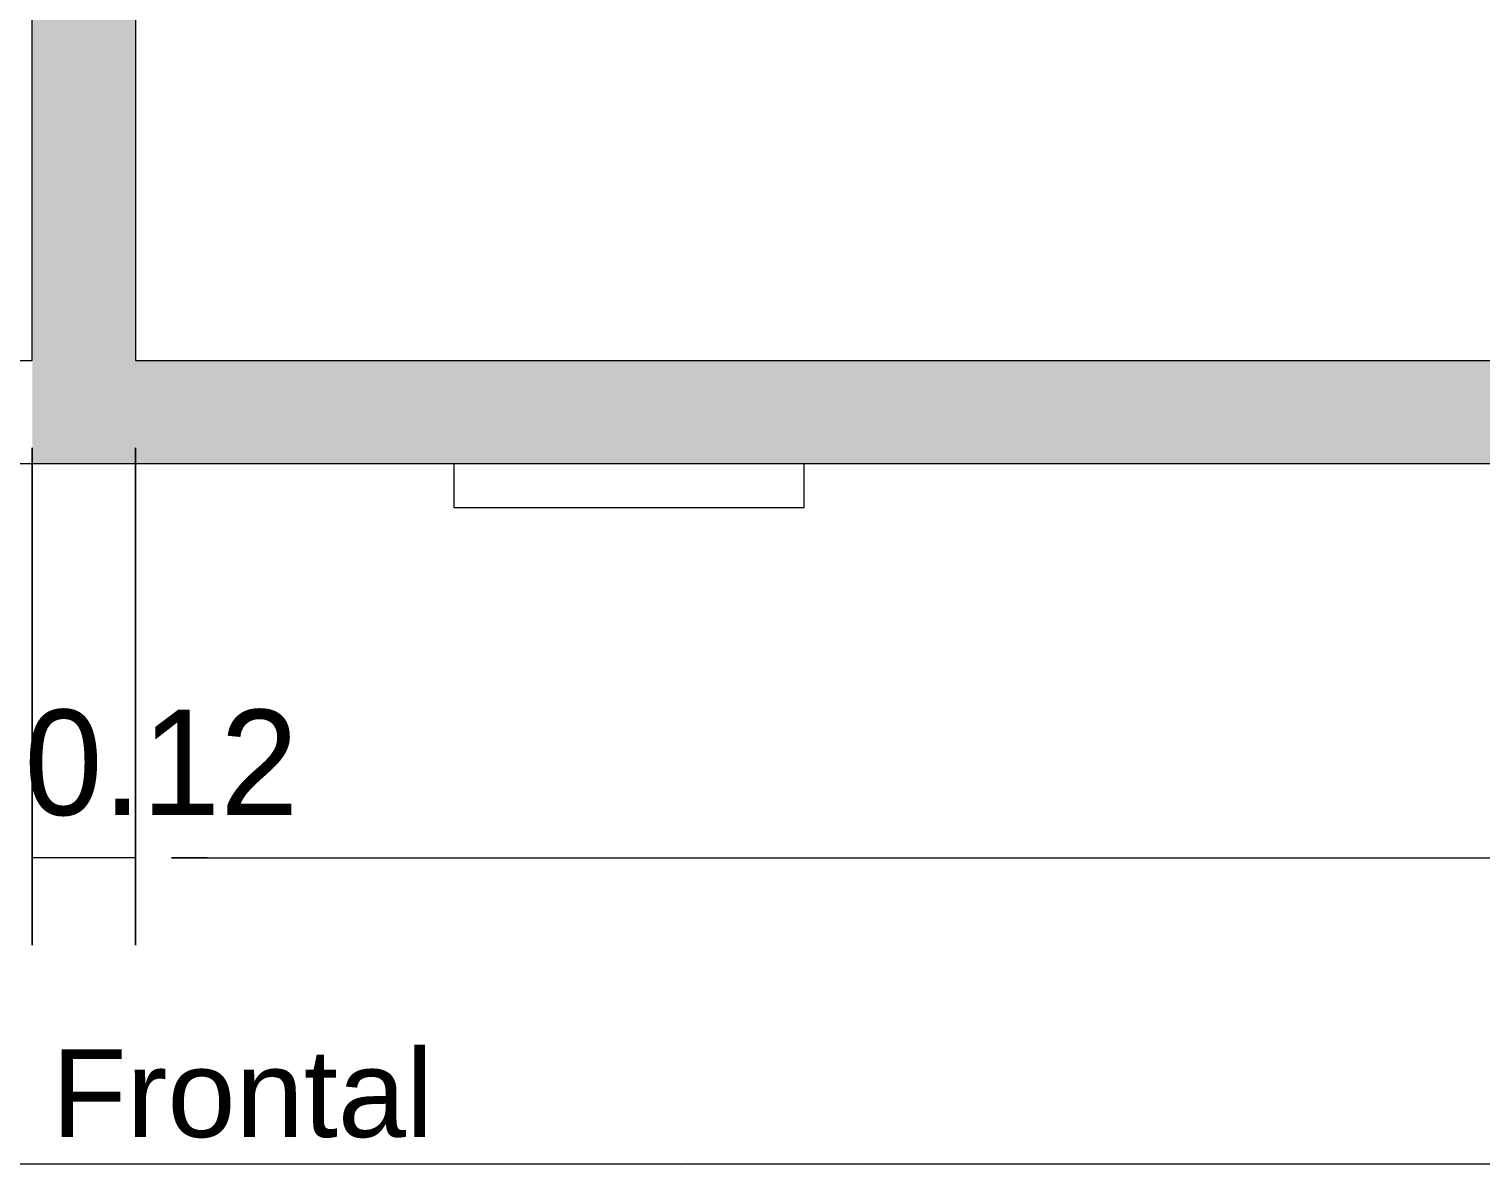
# Model space of a CAD drawing. Header units: millimetres. Extents: x 21 to 236, y 15 to 64.
# Drawn here: x 58.694 to 60.348, y 31.897 to 33.199 of the extents above; entities that cross this region are included whole.
import ezdxf

# ---------------------------------------------------------------- set-up
doc = ezdxf.new("R2010")
doc.units = ezdxf.units.MM
for name, color, linetype in [('PDF_Cota', 90, 'Continuous'), ('PDF_Enchimento de Parede', 8, 'Continuous'), ('PDF_Parede', 7, 'Continuous'), ('PDF_Text', 70, 'Continuous')]:
    doc.layers.add(name, color=color, linetype=linetype)
doc.layers.add('PDF_Grama', color=7, linetype='Continuous', true_color=0x397200)
doc.styles.add('PDF Arial', font='arial.ttf')
doc.styles.add('PDF Comic Sans MS', font='comic.ttf')

msp = doc.modelspace()

# ---------------------------------------------------------------- linework, layer by layer
at = {"layer": 'PDF_Cota', "lineweight": 0}
for points in [[(58.6974, 32.1556), (58.6974, 32.7222)], [(58.8152, 32.1556), (58.8152, 32.7222)]]:
    msp.add_lwpolyline(points, close=True, dxfattribs=at)
for points in [[(58.8152, 32.2553), (58.6974, 32.2553)], [(58.8968, 32.2553), (58.856, 32.2553), (62.1783, 32.2553), (62.1375, 32.2553)]]:
    msp.add_lwpolyline(points, dxfattribs=at)
at = {"layer": 'PDF_Enchimento de Parede', "transparency": 33554559}
for points in [[(58.8152, 33.2615), (58.6974, 33.2615), (58.8152, 32.8219)], [(58.6974, 33.2615), (58.8152, 32.8219), (58.6974, 32.8219)], [(62.3369, 32.8219), (58.6974, 32.8219), (62.3369, 32.704)], [(58.6974, 32.8219), (62.3369, 32.704), (58.6974, 32.704)]]:
    msp.add_solid(points, dxfattribs=at)
at = {"layer": 'PDF_Grama', "lineweight": 20}
for points in [[(58.8062, 31.9063), (58.8062, 31.9063)], [(58.9376, 31.9063), (58.9376, 31.9063)], [(59.1008, 31.8973), (59.1008, 31.8973)], [(59.2413, 31.9018), (59.2413, 31.9018)], [(59.4362, 31.9018), (59.4362, 31.9018)], [(59.6401, 31.9018), (59.6401, 31.9018)], [(59.8486, 31.8973), (59.8486, 31.8973)], [(60.0481, 31.8973), (60.0481, 31.8973)], [(60.107, 31.8973), (60.107, 31.8973)]]:
    msp.add_lwpolyline(points, dxfattribs=at)
at = {"layer": 'PDF_Parede', "lineweight": 20}
for points in [[(58.6974, 33.2615), (58.8152, 33.2615), (58.8152, 32.8219), (62.2191, 32.8219), (62.2191, 35.4189), (62.1375, 35.4189), (62.1375, 35.5413), (62.2191, 35.5413), (62.2191, 36.0399), (62.3369, 36.0399), (62.3369, 34.8932), (62.4366, 34.8932), (62.4366, 34.7753), (62.3369, 34.7753), (62.3369, 32.704), (57.9994, 32.704), (57.9994, 32.8219), (58.6974, 32.8219)], [(59.1778, 32.6542), (59.5767, 32.6542), (59.5767, 32.704), (59.1778, 32.704)]]:
    msp.add_lwpolyline(points, close=True, dxfattribs=at)
at = {"layer": 'PDF_Parede', "lineweight": 0}
msp.add_lwpolyline([(62.2191, 31.9063), (57.1972, 31.9063)], dxfattribs=at)

# ---------------------------------------------------------------- texts
at = {"layer": 'PDF_Text', "attachment_point": 7}
for s, insert, char_height, style in [('0.12', (58.6883, 32.3022), 0.12003, 'PDF Comic Sans MS'), ('Calçada de Proteção  - Frontal', (57.2516, 31.9062), 0.100028, 'PDF Arial')]:
    msp.add_mtext(s, dxfattribs=dict(at, insert=insert, char_height=char_height, style=style))

doc.saveas('drawing.dxf')
